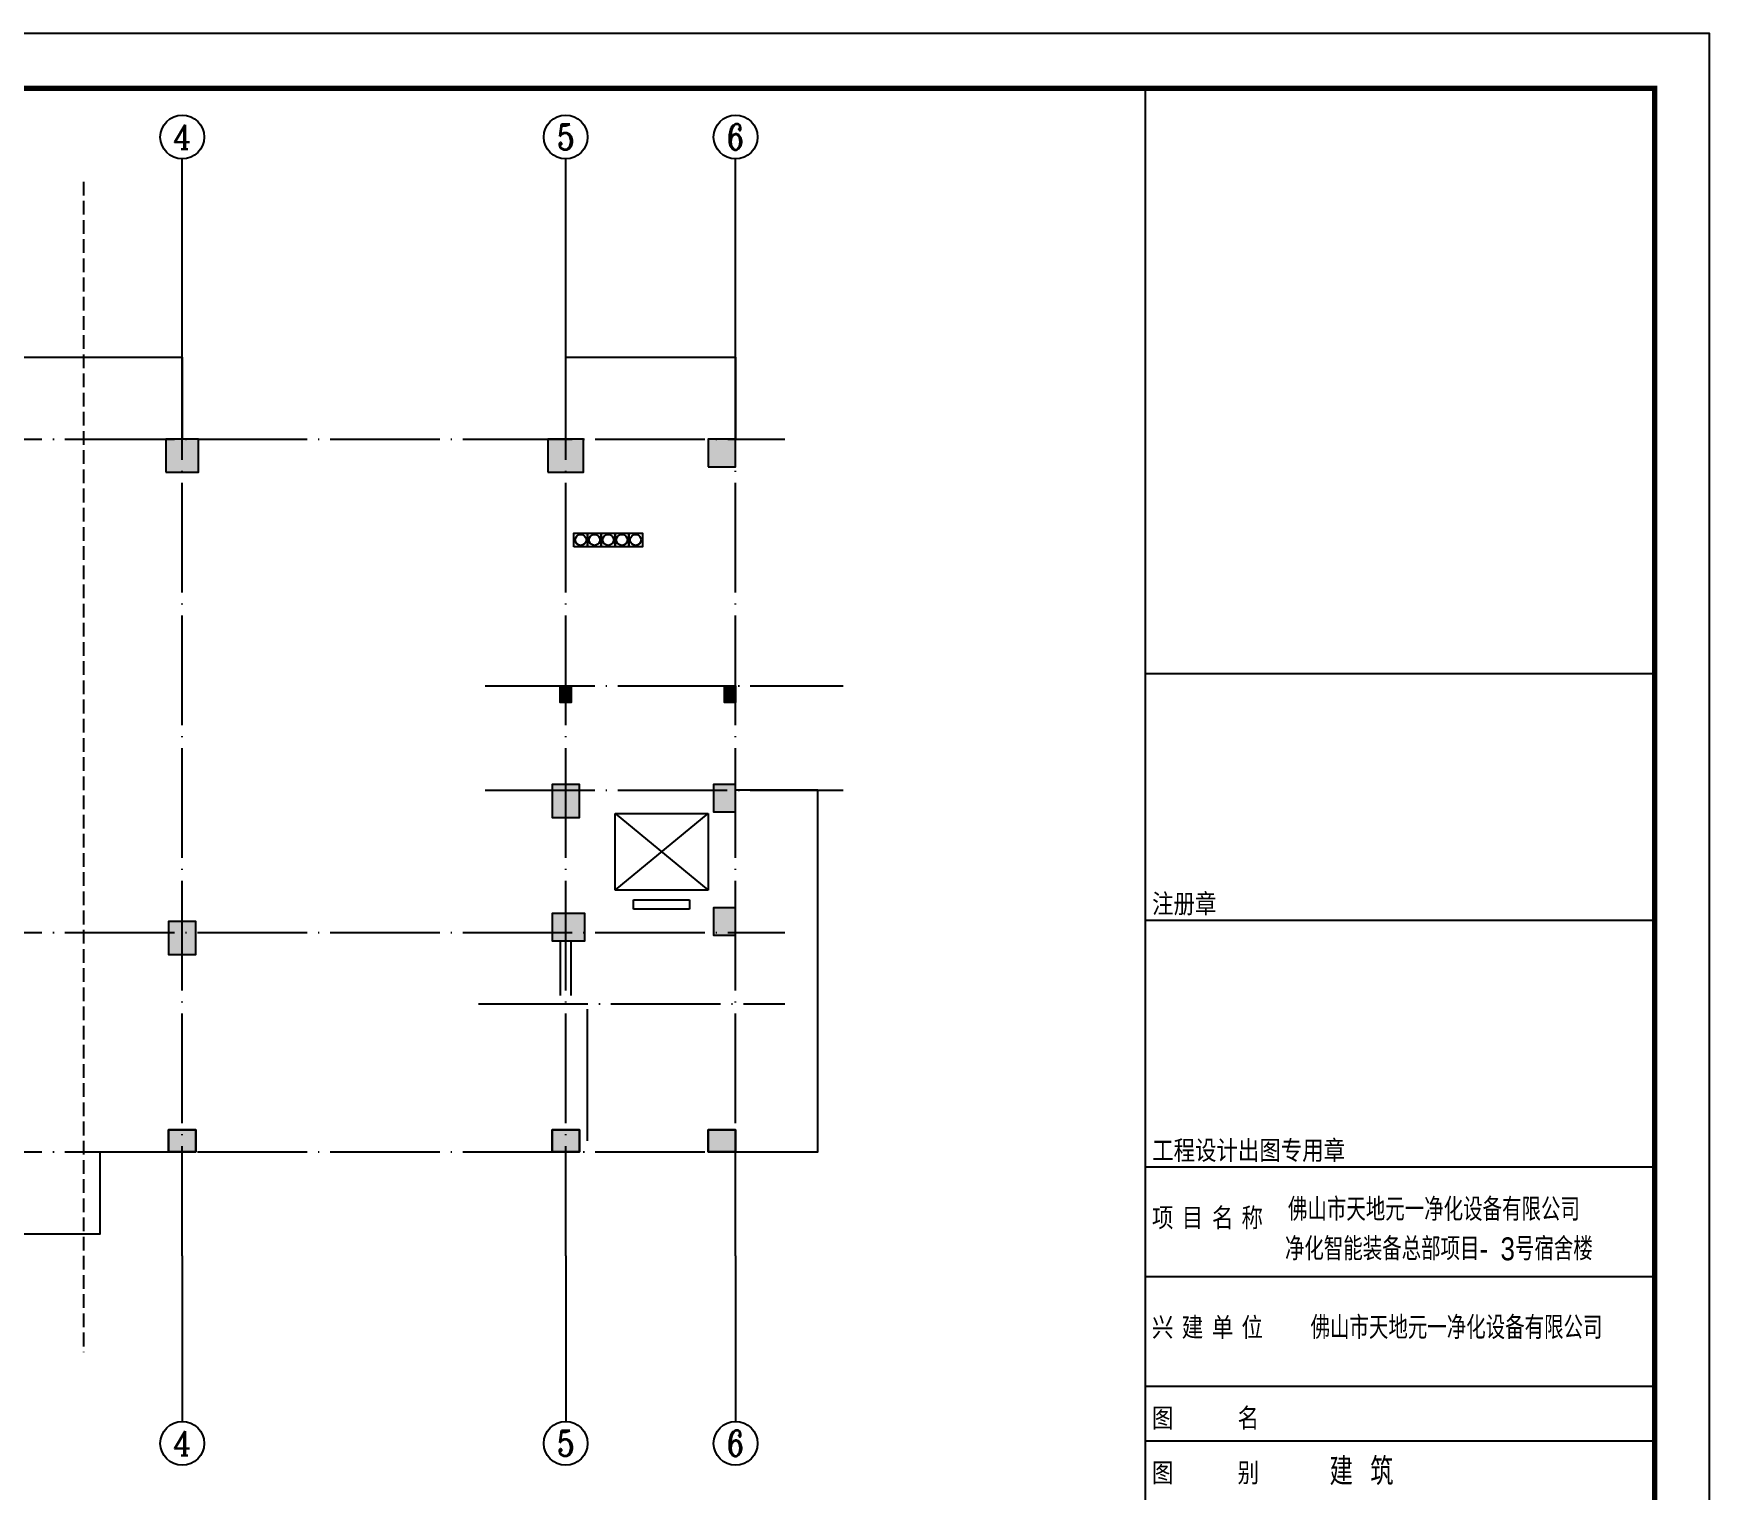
# Model space of a CAD drawing. Extents: x -1041549 to 749950, y -354245 to 17554.
# Drawn here: x -822053 to -791462, y -126789 to -100205 of the extents above; entities that cross this region are included whole.
import ezdxf
from ezdxf.enums import TextEntityAlignment as Align

# ---------------------------------------------------------------- set-up
doc = ezdxf.new("R2010")
doc.units = 0
doc.header["$LTSCALE"] = 1000
doc.header["$MEASUREMENT"] = 0
doc.linetypes.add('DASH', pattern=[0.35, 0.25, -0.1])
doc.linetypes.add('DOTE', pattern=[2.42, 2, -0.2, 0.02, -0.2])
for name, color, linetype in [('13', 13, 'Continuous'), ('14', 1, 'Continuous'), ('AXIS', 3, 'Continuous'), ('AXIS_TEXT', 7, 'Continuous'), ('DOTE', 1, 'Continuous'), ('EVTR', 2, 'Continuous'), ('PUB_HATCH', 8, 'Continuous'), ('PUB_TITLE', 4, 'Continuous'), ('WALL', 4, 'Continuous'), ('WINDOW', 3, 'Continuous'), ('柱线', 2, 'Continuous'), ('楼梯大样$0$A_STAR_LIFT(电梯扶梯)', 1, 'Continuous')]:
    doc.layers.add(name, color=color, linetype=linetype)
doc.styles.add('_HZTXT', font='gs_txt.shx', dxfattribs={"width": 0.8, "bigfont": 'HZTXT.shx'})
doc.styles.add('_TCH_AXIS', font='COMPLEX', dxfattribs={"bigfont": 'GBCBIG'})
doc.styles.add('COMPLEX', font='COMPLEX')
doc.styles.add('宋体', font='')
doc.styles.get('宋体').set_extended_font_data('宋体')

# ---------------------------------------------------------------- blocks, each defined once
blk = doc.blocks.new('A$C66D56BDA')
at = {"layer": 'PUB_HATCH'}
for points in [[(20300, 0), (20900, 0), (20900, 600), (20300, 600)], [(27275, 0), (27925, 0), (27925, 600), (27275, 600)], [(30200, 100), (30700, 100), (30700, 600), (30200, 600)], [(27850, -6300), (27850, -5700), (27350, -5700), (27350, -6300)], [(30700, -6200), (30700, -5700), (30300, -5700), (30300, -6200)], [(30700, -8450), (30700, -7950), (30300, -7950), (30300, -8450)], [(20850, -8800), (20850, -8200), (20350, -8200), (20350, -8800)], [(27950, -8550), (27950, -8050), (27350, -8050), (27350, -8550)]]:
    blk.add_hatch(color=7, dxfattribs=at).paths.add_polyline_path(points)
at = {"layer": 'WALL'}
for points in [[(20300, 0), (20900, 0), (20900, 600), (20300, 600)], [(27275, 0), (27925, 0), (27925, 600), (27275, 600)], [(27850, -6300), (27850, -5700), (27350, -5700), (27350, -6300)], [(30700, -6200), (30700, -5700), (30300, -5700), (30300, -6200)], [(30700, -8450), (30700, -7950), (30300, -7950), (30300, -8450)], [(20850, -8800), (20850, -8200), (20350, -8200), (20350, -8800)], [(27950, -8550), (27950, -8050), (27350, -8050), (27350, -8550)]]:
    blk.add_lwpolyline(points, close=True, dxfattribs=at)
blk = doc.blocks.new('saadbadb')
h = blk.add_hatch(color=256)
h.dxf.hatch_style = 1
h.paths.add_polyline_path([(-222370, -64688), (-221870, -64688), (-221870, -65088), (-222370, -65088)])
at = {"layer": 'WALL'}
blk.add_lwpolyline([(-222370, -64688), (-221870, -64688), (-221870, -65088), (-222370, -65088)], close=True, dxfattribs=at)
blk = doc.blocks.new('TUQ')
at = {"layer": '14'}
for p, q in [((-9300, 40000), (-9300, 0)), ((-9300, 40000), (0, 40000)), ((-9300, 29320), (0, 29320)), ((-9300, 24820), (0, 24820)), ((-9300, 20320), (0, 20320)), ((-9300, 18320), (0, 18320)), ((-9300, 16320), (0, 16320)), ((-9300, 15320), (0, 15320))]:
    blk.add_line(p, q, dxfattribs=at)
at = {"layer": '13', "color": 7, "style": '_HZTXT', "width": 0.85}
for s, height, p in [('佛山市天地元一净化设备有限公司', 417.91, (-6694, 19336)), ('净化智能装备总部项目-', 417.91, (-6750, 18616)), ('3号宿舍楼', 417.9, (-2815, 18616)), ('佛山市天地元一净化设备有限公司', 417.91, (-6282, 17179)), ('建  筑', 500, (-5934, 14512))]:
    blk.add_text(s, height=height, dxfattribs=at).set_placement(p)
at = {"layer": '14', "style": '宋体', "width": 0.82}
for s, p in [('注册章', (-9173, 24949)), ('工程设计出图专用章', (-9173, 20449)), ('项', (-9176, 19220)), ('目', (-8632, 19220)), ('名', (-8081, 19220)), ('称', (-7542, 19220)), ('兴', (-9176, 17220)), ('建', (-8632, 17220)), ('单', (-8081, 17220)), ('位', (-7542, 17220)), ('图      名', (-9176, 15566)), ('图      别', (-9176, 14566))]:
    blk.add_text(s, height=350, dxfattribs=at).set_placement(p)
blk = doc.blocks.new('_AXISO')
blk.add_circle((0, 0), 0.5)
at = {"layer": 'AXIS_TEXT', "style": 'COMPLEX', "width": 1.041667}
blk.add_attdef('A', text='', height=0.56, dxfattribs=at).set_placement((-0.25, -0.28), (0.25, -0.28), align=Align.FIT)
blk = doc.blocks.new('dhgmdghm')
at = {"layer": '楼梯大样$0$A_STAR_LIFT(电梯扶梯)'}
for points in [[(1368204, 5589), (1367954, 5589), (1367954, 5839), (1368204, 5839)], [(1368204, 5339), (1367954, 5339), (1367954, 5589), (1368204, 5589)], [(1368204, 5089), (1367954, 5089), (1367954, 5339), (1368204, 5339)], [(1368204, 4839), (1367954, 4839), (1367954, 5089), (1368204, 5089)], [(1368204, 4589), (1367954, 4589), (1367954, 4839), (1368204, 4839)]]:
    blk.add_lwpolyline(points, close=True, dxfattribs=at)
for centre in [(1368079, 5714), (1368079, 5464), (1368079, 5214), (1368079, 4964), (1368079, 4714)]:
    blk.add_circle(centre, 100, dxfattribs=at)
blk = doc.blocks.new('首层墙柱模板')
at = {"layer": '柱线', "color": 6}
for points in [[(-1085643, -453579), (-1085043, -453579), (-1085043, -452979), (-1085643, -452979)], [(-1078668, -453579), (-1078018, -453579), (-1078018, -452979), (-1078668, -452979)], [(-1075743, -453479), (-1075243, -453479), (-1075243, -452979), (-1075743, -452979)], [(-1078593, -459879), (-1078093, -459879), (-1078093, -459279), (-1078593, -459279)], [(-1075643, -459779), (-1075243, -459779), (-1075243, -459279), (-1075643, -459279)], [(-1075643, -462029), (-1075243, -462029), (-1075243, -461529), (-1075643, -461529)], [(-1085593, -462379), (-1085093, -462379), (-1085093, -461779), (-1085593, -461779)], [(-1078593, -462129), (-1077993, -462129), (-1077993, -461629), (-1078593, -461629)], [(-1085593, -465979), (-1085093, -465979), (-1085093, -465579), (-1085593, -465579)], [(-1078593, -465979), (-1078093, -465979), (-1078093, -465579), (-1078593, -465579)], [(-1075743, -465979), (-1075243, -465979), (-1075243, -465579), (-1075743, -465579)]]:
    blk.add_lwpolyline(points, close=True, dxfattribs=at)
blk = doc.blocks.new('A$Cddbe6e4a')
blk.add_blockref('首层墙柱模板', (1105943, 465979))

msp = doc.modelspace()

# ---------------------------------------------------------------- linework, layer by layer
at = {"color": 6, "linetype": 'DASH'}
msp.add_line((-821138.4, -102909.5), (-821138.4, -124263.7), dxfattribs=at)
msp.add_line((-811938.4, -120409.1), (-811938.4, -118009.1))
for points in [[(-826338.4, -107609.1), (-826338.4, -106109.1), (-819338.4, -106109.1), (-819338.4, -107609.1)], [(-812338.4, -107609.1), (-812338.4, -106109.1), (-809238.4, -106109.1), (-809238.4, -107609.1)], [(-809238.4, -120609.1), (-807738.4, -120609.1), (-807738.4, -114009.1), (-809238.4, -114009.1)], [(-824838.4, -120609.1), (-824838.4, -122109.1), (-820838.4, -122109.1), (-820838.4, -120609.1)]]:
    msp.add_lwpolyline(points)
at = {"color": 8}
for points in [[(-812438.4, -112109.1), (-812238.4, -112109.1), (-812238.4, -112409.1), (-812438.4, -112409.1)], [(-809438.4, -112109.1), (-809238.4, -112109.1), (-809238.4, -112409.1), (-809438.4, -112409.1)]]:
    msp.add_lwpolyline(points, close=True, dxfattribs=at)
for points in [[(-812438.4, -112109.1), (-812238.4, -112109.1), (-812438.4, -112409.1), (-812238.4, -112409.1)], [(-809438.4, -112109.1), (-809238.4, -112109.1), (-809438.4, -112409.1), (-809238.4, -112409.1)]]:
    msp.add_solid(points)
at = {"layer": 'AXIS'}
for p, q in [((-819338.4, -106709.1), (-819338.4, -102494)), ((-812338.4, -106709.1), (-812338.4, -102494)), ((-809238.4, -106709.1), (-809238.4, -102494)), ((-819338.4, -122505.2), (-819338.4, -125530.2)), ((-812338.4, -122505.2), (-812338.4, -125530.2)), ((-809238.4, -122505.2), (-809238.4, -125530.2))]:
    msp.add_line(p, q, dxfattribs=at)
at = {"layer": 'DOTE', "linetype": 'DOTE'}
for p, q in [((-819338.4, -122505.2), (-819338.4, -106709.1)), ((-812338.4, -122505.2), (-812338.4, -106709.1)), ((-809238.4, -122505.2), (-809238.4, -106709.1)), ((-840838.4, -107609.1), (-808338.4, -107609.1)), ((-813808.8, -112109.1), (-807274, -112109.1)), ((-813808.8, -114009.1), (-807274, -114009.1)), ((-840838.4, -116609.1), (-808338.4, -116609.1)), ((-813932.3, -117909.1), (-808338.4, -117909.1)), ((-840838.4, -120609.1), (-808338.4, -120609.1))]:
    msp.add_line(p, q, dxfattribs=at)
at = {"layer": 'EVTR'}
for p, q in [((-811438.4, -115834.1), (-811438.4, -114434.1)), ((-811438.4, -114434.1), (-809738.4, -114434.1)), ((-811438.4, -115834.1), (-809738.4, -114434.1)), ((-811438.4, -114434.1), (-809738.4, -115834.1)), ((-809738.4, -114434.1), (-809738.4, -115834.1)), ((-809738.4, -115834.1), (-811438.4, -115834.1)), ((-811098.4, -116184.1), (-811098.4, -116009.1)), ((-811098.4, -116009.1), (-810078.4, -116009.1)), ((-810078.4, -116184.1), (-811098.4, -116184.1)), ((-810078.4, -116009.1), (-810078.4, -116184.1))]:
    msp.add_line(p, q, dxfattribs=at)
at = {"layer": 'PUB_TITLE'}
msp.add_lwpolyline([(-850861.7, -142205.3), (-791461.7, -142205.3), (-791461.7, -100205.3), (-850861.7, -100205.3)], close=True, dxfattribs=at)
at = {"layer": 'PUB_TITLE', "const_width": 100}
msp.add_lwpolyline([(-848361.7, -141205.3), (-792461.7, -141205.3), (-792461.7, -101205.3), (-848361.7, -101205.3)], close=True, dxfattribs=at)
at = {"layer": 'WINDOW'}
for p, q in [((-812438.4, -116759.1), (-812438.4, -117759.1)), ((-812238.4, -117759.1), (-812238.4, -116759.1))]:
    msp.add_line(p, q, dxfattribs=at)

# ---------------------------------------------------------------- block references
for name, p in [('A$C66D56BDA', (-839938.4, -108209.1)), ('A$Cddbe6e4a', (-839938.4, -120609.1)), ('saadbadb', (-597218.6, -55520.6)), ('saadbadb', (-590218.6, -55520.6)), ('saadbadb', (-587368.6, -55520.6))]:
    msp.add_blockref(name, p)
at = {"rotation": 270}
msp.add_blockref('dhgmdghm', (-816777.5, 1258634.6), dxfattribs=at)
at = {"layer": '14'}
msp.add_blockref('TUQ', (-792461.7, -141205.3), dxfattribs=at)
at = {"layer": 'AXIS'}
ref = msp.add_blockref('_AXISO', (-819338.4, -102094), dxfattribs=dict(at, xscale=800, yscale=800, zscale=800))
ref.add_attrib('A', '4', dxfattribs={"layer": 'AXIS_TEXT', "height": 445.4, "style": '_TCH_AXIS'}).set_placement((-819508.1, -102316.7), (-819168.7, -102316.7), align=Align.FIT)
ref = msp.add_blockref('_AXISO', (-812338.4, -102094), dxfattribs=dict(at, xscale=800, yscale=800, zscale=800))
ref.add_attrib('A', '5', dxfattribs={"layer": 'AXIS_TEXT', "height": 465.9, "style": '_TCH_AXIS'}).set_placement((-812493.7, -102327), (-812183.1, -102327), align=Align.FIT)
ref = msp.add_blockref('_AXISO', (-809238.4, -102094), dxfattribs=dict(at, xscale=800, yscale=800, zscale=800))
ref.add_attrib('A', '6', dxfattribs={"layer": 'AXIS_TEXT', "height": 465.9, "style": '_TCH_AXIS'}).set_placement((-809393.7, -102327), (-809083.1, -102327), align=Align.FIT)
ref = msp.add_blockref('_AXISO', (-819338.4, -125930.2), dxfattribs=dict(at, xscale=800, yscale=800, zscale=800))
ref.add_attrib('A', '4', dxfattribs={"layer": 'AXIS_TEXT', "height": 445.4, "style": '_TCH_AXIS'}).set_placement((-819508.1, -126153), (-819168.7, -126153), align=Align.FIT)
ref = msp.add_blockref('_AXISO', (-812338.4, -125930.2), dxfattribs=dict(at, xscale=800, yscale=800, zscale=800))
ref.add_attrib('A', '5', dxfattribs={"layer": 'AXIS_TEXT', "height": 465.9, "style": '_TCH_AXIS'}).set_placement((-812493.7, -126163.2), (-812183.1, -126163.2), align=Align.FIT)
ref = msp.add_blockref('_AXISO', (-809238.4, -125930.2), dxfattribs=dict(at, xscale=800, yscale=800, zscale=800))
ref.add_attrib('A', '6', dxfattribs={"layer": 'AXIS_TEXT', "height": 465.9, "style": '_TCH_AXIS'}).set_placement((-809393.7, -126163.2), (-809083.1, -126163.2), align=Align.FIT)

doc.saveas('drawing.dxf')
